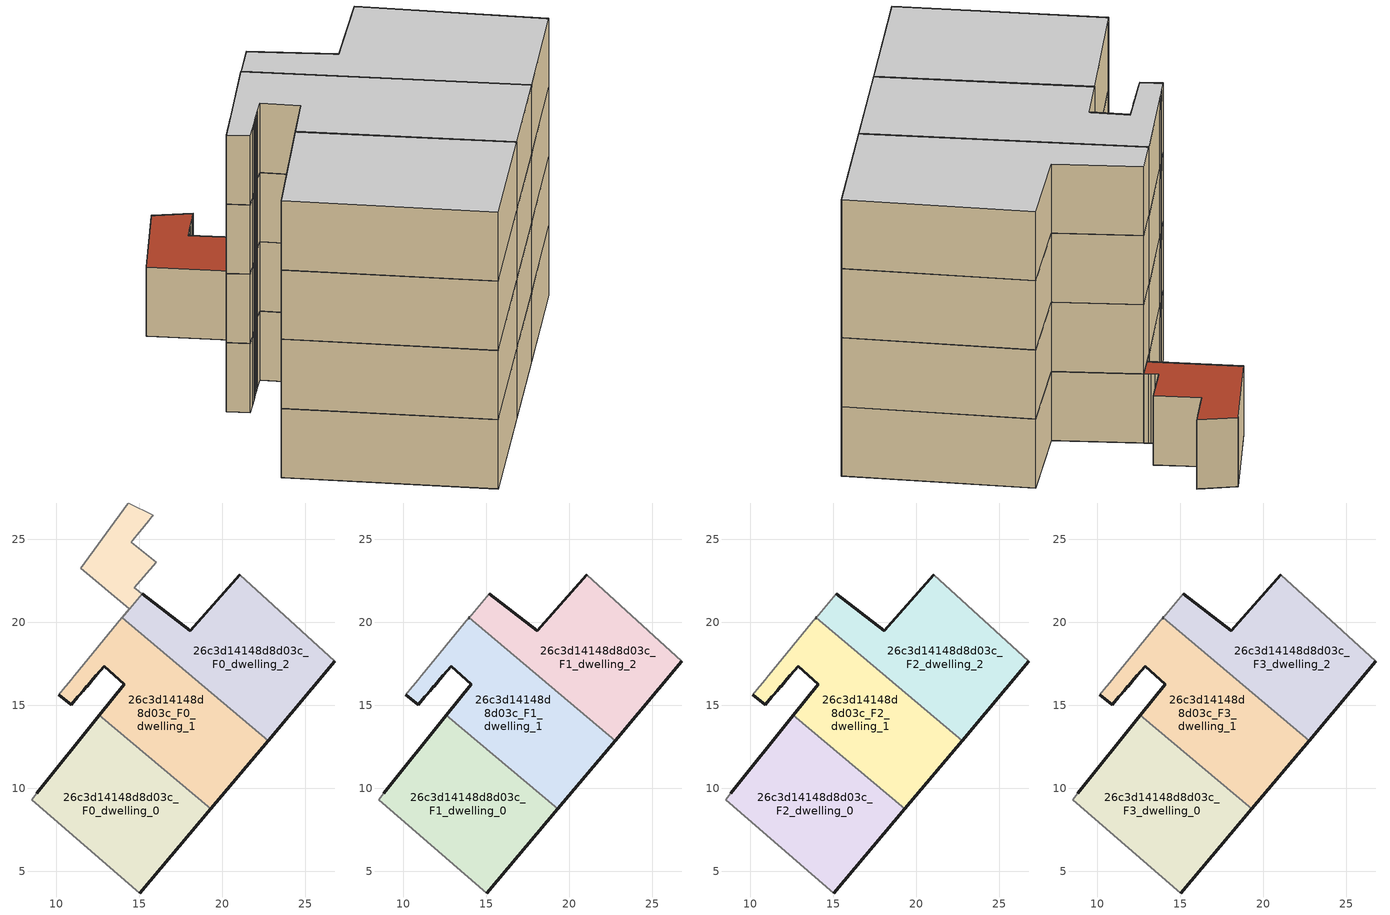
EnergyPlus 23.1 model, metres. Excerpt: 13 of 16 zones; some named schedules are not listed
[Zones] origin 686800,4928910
26c3d14148d8d03c_F0_dwelling_0
 floor ground (EU_floor_Construction): 15.03,3.68 19.29,8.75 12.59,14.39 8.82,9.7 8.51,9.32 z0
 wall outside (EU_wall_Construction): 8.82,9.7 12.59,14.39 / 19.29,8.75 15.03,3.68 z0:3
 wall adiabatic (EU_wall_Construction): 15.03,3.68 8.51,9.32 8.82,9.7 z0:3
 wall to 26c3d14148d8d03c_F0_dwelling_1 (EU_wall_Construction): 12.59,14.39 19.29,8.75 z0:3
26c3d14148d8d03c_F0_dwelling_1
 floor ground (EU_floor_Construction): 19.29,8.75 22.75,12.87 13.95,20.27 11.11,16.8 11.08,16.76 10.89,16.53 10.56,16.12 10.55,16.11 10.15,15.62 10.89,15.04 11.28,15.49 11.38,15.61 11.61,15.88 11.81,16.1 11.85,16.15 12,16.33 12.2,16.56 12.39,16.79 12.42,16.81 12.88,17.36 14.09,16.26 12.59,14.39 z0
 wall outside (EU_wall_Construction): 22.75,12.87 19.29,8.75 / 12.59,14.39 14.09,16.26 12.88,17.36 12.42,16.81 12.39,16.79 12.2,16.56 12,16.33 11.85,16.15 11.81,16.1 11.61,15.88 11.38,15.61 11.28,15.49 10.89,15.04 10.15,15.62 z0:3
 wall adiabatic (EU_wall_Construction): 10.15,15.62 10.55,16.11 10.56,16.12 10.89,16.53 11.08,16.76 11.11,16.8 13.95,20.27 z0:3
 wall to 26c3d14148d8d03c_F0_dwelling_2 (EU_wall_Construction): 13.96,20.27 22.75,12.87 z0:3
 wall to 26c3d14148d8d03c_F0_dwelling_3 (EU_wall_Construction): 13.95,20.27,3 13.96,20.27,0 13.96,20.27,3
26c3d14148d8d03c_F0_dwelling_2
 floor ground (EU_floor_Construction): 22.75,12.87 26.77,17.64 21.05,22.85 18.06,19.49 15.17,21.7 13.96,20.27 z0
 wall outside (EU_wall_Construction): 26.77,17.64 22.75,12.87 / 15.17,21.7 18.06,19.49 21.05,22.85 z0:3
 wall adiabatic (EU_wall_Construction): 21.05,22.85 26.77,17.64 z0:3
 wall to 26c3d14148d8d03c_F0_dwelling_3 (EU_wall_Construction): 13.96,20.27 15.17,21.7 z0:3
26c3d14148d8d03c_F0_dwelling_3
 floor ground (EU_floor_Construction): 15.17,21.7 15.02,21.81 14.92,21.89 14.81,21.97 14.69,22.07 16,23.62 14.51,24.83 14.61,24.94 14.98,25.41 15.03,25.46 15.55,26.11 15.74,26.34 15.82,26.43 14.34,27.18 14.31,27.12 11.47,23.26 14.38,20.8 13.95,20.27 13.96,20.27 z0
 wall adiabatic (EU_wall_Construction): 13.95,20.27 14.38,20.8 11.47,23.26 14.31,27.12 14.34,27.18 15.82,26.43 15.74,26.34 15.55,26.11 15.03,25.46 14.98,25.41 14.61,24.94 14.51,24.83 16,23.62 14.69,22.07 14.81,21.97 14.92,21.89 15.02,21.81 15.17,21.7 z0:3; 13.95,20.27,3 13.96,20.27,0 13.95,20.27,0
 roof outside (EU_roof_Construction): 15.82,26.43 15.74,26.34 15.55,26.11 15.03,25.46 14.98,25.41 14.61,24.94 14.51,24.83 16,23.62 14.69,22.07 14.81,21.97 14.92,21.89 15.02,21.81 15.17,21.7 13.96,20.27 13.95,20.27 14.38,20.8 11.47,23.26 14.31,27.12 14.34,27.18 z3
26c3d14148d8d03c_F1_dwelling_0
 floor to 26c3d14148d8d03c_F0_dwelling_0 (EU_floor_Construction): 15.02,3.68 19.29,8.75 12.59,14.39 8.82,9.7 8.51,9.32 z3
 wall outside (EU_wall_Construction): 8.82,9.7 12.59,14.39 / 19.29,8.75 15.03,3.68 z3:6
 wall adiabatic (EU_wall_Construction): 15.03,3.68 8.51,9.32 8.82,9.7 z3:6
 wall to 26c3d14148d8d03c_F1_dwelling_1 (EU_wall_Construction): 12.59,14.39 19.29,8.75 z3:6
26c3d14148d8d03c_F1_dwelling_1
 floor to 26c3d14148d8d03c_F0_dwelling_1 (EU_floor_Construction): 19.29,8.75 22.75,12.87 13.95,20.27 11.11,16.8 11.08,16.76 10.89,16.53 10.56,16.12 10.55,16.11 10.15,15.62 10.89,15.04 11.28,15.49 11.38,15.61 11.61,15.88 11.81,16.1 11.85,16.15 12,16.33 12.2,16.56 12.39,16.79 12.42,16.81 12.88,17.36 14.09,16.26 12.59,14.39 z3
 wall outside (EU_wall_Construction): 22.75,12.87 19.29,8.75 / 12.59,14.39 14.09,16.26 12.88,17.36 12.42,16.81 12.39,16.79 12.2,16.56 12,16.33 11.85,16.15 11.81,16.1 11.61,15.88 11.38,15.61 11.28,15.49 10.89,15.04 10.15,15.62 z3:6; 13.95,20.27,6 13.96,20.27,3 13.96,20.27,6
 wall adiabatic (EU_wall_Construction): 10.15,15.62 10.55,16.11 10.56,16.12 10.89,16.53 11.08,16.76 11.11,16.8 13.95,20.27 z3:6
 wall to 26c3d14148d8d03c_F1_dwelling_2 (EU_wall_Construction): 13.96,20.27 22.75,12.87 z3:6
26c3d14148d8d03c_F1_dwelling_2
 floor to 26c3d14148d8d03c_F0_dwelling_2 (EU_floor_Construction): 22.75,12.87 26.77,17.64 21.05,22.85 18.06,19.49 15.17,21.7 13.96,20.27 z3
 wall outside (EU_wall_Construction): 26.77,17.64 22.75,12.87 / 15.17,21.7 18.06,19.49 21.05,22.85 z3:6
 wall adiabatic (EU_wall_Construction): 21.05,22.85 26.77,17.64 / 13.96,20.27 15.17,21.7 z3:6
26c3d14148d8d03c_F2_dwelling_0
 floor to 26c3d14148d8d03c_F1_dwelling_0 (EU_floor_Construction): 15.02,3.68 19.29,8.75 12.59,14.39 8.82,9.7 8.51,9.32 z6
 wall outside (EU_wall_Construction): 8.82,9.7 12.59,14.39 / 19.29,8.75 15.03,3.68 z6:9
 wall adiabatic (EU_wall_Construction): 15.03,3.68 8.51,9.32 8.82,9.7 z6:9
 wall to 26c3d14148d8d03c_F2_dwelling_1 (EU_wall_Construction): 12.59,14.39 19.29,8.75 z6:9
26c3d14148d8d03c_F2_dwelling_1
 floor to 26c3d14148d8d03c_F1_dwelling_1 (EU_floor_Construction): 19.29,8.75 22.75,12.87 13.95,20.27 11.11,16.8 11.08,16.76 10.89,16.53 10.56,16.12 10.55,16.11 10.15,15.62 10.89,15.04 11.28,15.49 11.38,15.61 11.61,15.88 11.81,16.1 11.85,16.15 12,16.33 12.2,16.56 12.39,16.79 12.42,16.81 12.88,17.36 14.09,16.26 12.59,14.39 z6
 wall outside (EU_wall_Construction): 22.75,12.87 19.29,8.75 / 12.59,14.39 14.09,16.26 12.88,17.36 12.42,16.81 12.39,16.79 12.2,16.56 12,16.33 11.85,16.15 11.81,16.1 11.61,15.88 11.38,15.61 11.28,15.49 10.89,15.04 10.15,15.62 z6:9; 13.95,20.27,9 13.96,20.27,6 13.96,20.27,9
 wall adiabatic (EU_wall_Construction): 10.15,15.62 10.55,16.11 10.56,16.12 10.89,16.53 11.08,16.76 11.11,16.8 13.95,20.27 z6:9
 wall to 26c3d14148d8d03c_F2_dwelling_2 (EU_wall_Construction): 13.96,20.27 22.75,12.87 z6:9
26c3d14148d8d03c_F2_dwelling_2
 floor to 26c3d14148d8d03c_F1_dwelling_2 (EU_floor_Construction): 22.75,12.87 26.77,17.64 21.05,22.85 18.06,19.49 15.17,21.7 13.96,20.27 z6
 wall outside (EU_wall_Construction): 26.77,17.64 22.75,12.87 / 15.17,21.7 18.06,19.49 21.05,22.85 z6:9
 wall adiabatic (EU_wall_Construction): 21.05,22.85 26.77,17.64 / 13.96,20.27 15.17,21.7 z6:9
26c3d14148d8d03c_F3_dwelling_0
 floor to 26c3d14148d8d03c_F2_dwelling_0 (EU_floor_Construction): 15.02,3.68 19.29,8.75 12.59,14.39 8.82,9.7 8.51,9.32 z9
 wall outside (EU_wall_Construction): 8.82,9.7 12.59,14.39 / 19.29,8.75 15.03,3.68 z9:12
 wall adiabatic (EU_wall_Construction): 15.03,3.68 8.51,9.32 8.82,9.7 z9:12
 wall to 26c3d14148d8d03c_F3_dwelling_1 (EU_wall_Construction): 12.59,14.39 19.29,8.75 z9:12
 ceiling to 26c3d14148d8d03c_F4_dwelling_0 (EU_floor_Construction): 19.29,8.75 15.02,3.68 8.51,9.32 8.82,9.7 12.59,14.39 z12
26c3d14148d8d03c_F3_dwelling_1
 floor to 26c3d14148d8d03c_F2_dwelling_1 (EU_floor_Construction): 19.29,8.75 22.75,12.87 13.95,20.27 11.11,16.8 11.08,16.76 10.89,16.53 10.56,16.12 10.55,16.11 10.15,15.62 10.89,15.04 11.28,15.49 11.38,15.61 11.61,15.88 11.81,16.1 11.85,16.15 12,16.33 12.2,16.56 12.39,16.79 12.42,16.81 12.88,17.36 14.09,16.26 12.59,14.39 z9
 wall outside (EU_wall_Construction): 22.75,12.87 19.29,8.75 / 12.59,14.39 14.09,16.26 12.88,17.36 12.42,16.81 12.39,16.79 12.2,16.56 12,16.33 11.85,16.15 11.81,16.1 11.61,15.88 11.38,15.61 11.28,15.49 10.89,15.04 10.15,15.62 z9:12; 13.95,20.27,12 13.96,20.27,9 13.96,20.27,12
 wall adiabatic (EU_wall_Construction): 10.15,15.62 10.55,16.11 10.56,16.12 10.89,16.53 11.08,16.76 11.11,16.8 13.95,20.27 z9:12
 wall to 26c3d14148d8d03c_F3_dwelling_2 (EU_wall_Construction): 13.96,20.27 22.75,12.87 z9:12
 ceiling to 26c3d14148d8d03c_F4_dwelling_1 (EU_floor_Construction): 22.75,12.87 19.29,8.75 12.59,14.39 14.09,16.26 12.88,17.36 12.42,16.81 12.39,16.79 12.2,16.56 12,16.33 11.85,16.15 11.81,16.1 11.61,15.88 11.38,15.61 11.28,15.49 10.89,15.04 10.15,15.62 10.55,16.11 10.56,16.12 10.89,16.53 11.08,16.76 11.11,16.8 13.95,20.27 z12
26c3d14148d8d03c_F3_dwelling_2
 floor to 26c3d14148d8d03c_F2_dwelling_2 (EU_floor_Construction): 22.75,12.87 26.77,17.64 21.05,22.85 18.06,19.49 15.17,21.7 13.96,20.27 z9
 wall outside (EU_wall_Construction): 26.77,17.64 22.75,12.87 / 15.17,21.7 18.06,19.49 21.05,22.85 z9:12
 wall adiabatic (EU_wall_Construction): 21.05,22.85 26.77,17.64 / 13.96,20.27 15.17,21.7 z9:12
 ceiling to 26c3d14148d8d03c_F4_dwelling_2 (EU_floor_Construction): 26.77,17.64 22.75,12.87 13.96,20.27 15.17,21.7 18.06,19.49 21.05,22.85 z12
[Building]
EU S2 Campaign: North Axis=0; Terrain=City; Solar Distribution=FullExterior
[Site:Location]
Bologna: Latitude=44.5; Longitude=11.25; Time Zone=1; Elevation=37
[SizingPeriod:WeatherFileDays]
AnnualSizingPeriod: Begin Month=1; Begin Day of Month=1; End Month=12; End Day of Month=31; Day of Week for Start Day=Monday; Use Weather File Daylight Saving Period=No; Use Weather File Rain and Snow Indicators=No
[MATERIAL]
EU_InternalMass_Material: Roughness=MediumRough; Thickness=0.1; Conductivity=1; Density=1800; Specific Heat=900; Thermal Absorptance=0.9; Solar Absorptance=0.7; Visible Absorptance=0.7
[MATERIAL:NOMASS] Roughness=MediumRough; Thermal Absorptance=0.9; Solar Absorptance=0.7; Visible Absorptance=0.7
Name | Thermal Resistance
EU_wall_NoMass | 0.905828
EU_roof_NoMass | 0.37593
EU_floor_NoMass | 0.67114
[CONSTRUCTION]
EU_wall_Construction: EU_wall_NoMass
EU_roof_Construction: EU_roof_NoMass
EU_floor_Construction: EU_floor_NoMass
EU_InternalMass_Construction: EU_InternalMass_Material
[ZONE] Type=1; Multiplier=1; Ceiling Height=autocalculate; Floor Area=autocalculate; Part of Total Floor Area=Yes
Name | Volume
26c3d14148d8d03c_F0_dwelling_0; 26c3d14148d8d03c_F1_dwelling_0; 26c3d14148d8d03c_F2_dwelling_0; 26c3d14148d8d03c_F3_dwelling_0 | 171.047
26c3d14148d8d03c_F0_dwelling_1 | 174.571
26c3d14148d8d03c_F1_dwelling_1; 26c3d14148d8d03c_F2_dwelling_1; 26c3d14148d8d03c_F3_dwelling_1 | 174.57
26c3d14148d8d03c_F0_dwelling_2 | 171.167
26c3d14148d8d03c_F1_dwelling_2; 26c3d14148d8d03c_F2_dwelling_2; 26c3d14148d8d03c_F3_dwelling_2 | 171.168
26c3d14148d8d03c_F0_dwelling_3 | 42.8159
[INTERNALMASS] Construction=EU_InternalMass_Construction
Name | Zone or ZoneList | Surface Area
26c3d14148d8d03c_F0_dwelling_0_EU_InternalMass | 26c3d14148d8d03c_F0_dwelling_0 | 57.0154
26c3d14148d8d03c_F0_dwelling_1_EU_InternalMass | 26c3d14148d8d03c_F0_dwelling_1 | 58.191
26c3d14148d8d03c_F0_dwelling_2_EU_InternalMass | 26c3d14148d8d03c_F0_dwelling_2 | 57.0576
26c3d14148d8d03c_F0_dwelling_3_EU_InternalMass | 26c3d14148d8d03c_F0_dwelling_3 | 14.2734
26c3d14148d8d03c_F1_dwelling_0_EU_InternalMass | 26c3d14148d8d03c_F1_dwelling_0 | 86.4028
26c3d14148d8d03c_F1_dwelling_1_EU_InternalMass | 26c3d14148d8d03c_F1_dwelling_1 | 79.2618
26c3d14148d8d03c_F1_dwelling_2_EU_InternalMass | 26c3d14148d8d03c_F1_dwelling_2 | 20.8739
26c3d14148d8d03c_F2_dwelling_0_EU_InternalMass | 26c3d14148d8d03c_F2_dwelling_0 | 86.4028
26c3d14148d8d03c_F2_dwelling_1_EU_InternalMass | 26c3d14148d8d03c_F2_dwelling_1 | 79.2618
26c3d14148d8d03c_F2_dwelling_2_EU_InternalMass | 26c3d14148d8d03c_F2_dwelling_2 | 20.8739
26c3d14148d8d03c_F3_dwelling_0_EU_InternalMass | 26c3d14148d8d03c_F3_dwelling_0 | 86.4028
26c3d14148d8d03c_F3_dwelling_1_EU_InternalMass | 26c3d14148d8d03c_F3_dwelling_1 | 79.2618
26c3d14148d8d03c_F3_dwelling_2_EU_InternalMass | 26c3d14148d8d03c_F3_dwelling_2 | 20.8739
[OTHEREQUIPMENT] Fuel Type=Electricity; Design Level Calculation Method=Watts/Area; Power per Zone Floor Area=1; Fraction Latent=0; Fraction Radiant=0; Fraction Lost=0; Carbon Dioxide Generation Rate=0; EndUse Subcategory=EU_Step8_InternalGains
Name | Zone or ZoneList or Space or SpaceList | Schedule
EU_Step8_InternalGain_26c3d14148d8d03c_F0_dwelling_0_f000 | 26c3d14148d8d03c_F0_dwelling_0 | EU_Step8_GainSchedule_26c3d14148d8d03c_F0_dwelling_0_f000
EU_Step8_InternalGain_26c3d14148d8d03c_F0_dwelling_1_f000 | 26c3d14148d8d03c_F0_dwelling_1 | EU_Step8_GainSchedule_26c3d14148d8d03c_F0_dwelling_1_f000
EU_Step8_InternalGain_26c3d14148d8d03c_F0_dwelling_2_f000 | 26c3d14148d8d03c_F0_dwelling_2 | EU_Step8_GainSchedule_26c3d14148d8d03c_F0_dwelling_2_f000
EU_Step8_InternalGain_26c3d14148d8d03c_F0_dwelling_3_f000 | 26c3d14148d8d03c_F0_dwelling_3 | EU_Step8_GainSchedule_26c3d14148d8d03c_F0_dwelling_3_f000
EU_Step8_InternalGain_26c3d14148d8d03c_F1_dwelling_0_f000 | 26c3d14148d8d03c_F1_dwelling_0 | EU_Step8_GainSchedule_26c3d14148d8d03c_F1_dwelling_0_f000
EU_Step8_InternalGain_26c3d14148d8d03c_F1_dwelling_1_f000 | 26c3d14148d8d03c_F1_dwelling_1 | EU_Step8_GainSchedule_26c3d14148d8d03c_F1_dwelling_1_f000
EU_Step8_InternalGain_26c3d14148d8d03c_F1_dwelling_2_f000 | 26c3d14148d8d03c_F1_dwelling_2 | EU_Step8_GainSchedule_26c3d14148d8d03c_F1_dwelling_2_f000
EU_Step8_InternalGain_26c3d14148d8d03c_F2_dwelling_0_f000 | 26c3d14148d8d03c_F2_dwelling_0 | EU_Step8_GainSchedule_26c3d14148d8d03c_F2_dwelling_0_f000
EU_Step8_InternalGain_26c3d14148d8d03c_F2_dwelling_1_f000 | 26c3d14148d8d03c_F2_dwelling_1 | EU_Step8_GainSchedule_26c3d14148d8d03c_F2_dwelling_1_f000
EU_Step8_InternalGain_26c3d14148d8d03c_F2_dwelling_2_f000 | 26c3d14148d8d03c_F2_dwelling_2 | EU_Step8_GainSchedule_26c3d14148d8d03c_F2_dwelling_2_f000
EU_Step8_InternalGain_26c3d14148d8d03c_F3_dwelling_0_f000 | 26c3d14148d8d03c_F3_dwelling_0 | EU_Step8_GainSchedule_26c3d14148d8d03c_F3_dwelling_0_f000
EU_Step8_InternalGain_26c3d14148d8d03c_F3_dwelling_1_f000 | 26c3d14148d8d03c_F3_dwelling_1 | EU_Step8_GainSchedule_26c3d14148d8d03c_F3_dwelling_1_f000
EU_Step8_InternalGain_26c3d14148d8d03c_F3_dwelling_2_f000 | 26c3d14148d8d03c_F3_dwelling_2 | EU_Step8_GainSchedule_26c3d14148d8d03c_F3_dwelling_2_f000
[ZONEVENTILATION:DESIGNFLOWRATE] Schedule=EU_AlwaysOn; Design Flow Rate Calculation Method=AirChanges/Hour; Air Changes per Hour=0.73129; Ventilation Type=Natural; Fan Pressure Rise=0; Fan Total Efficiency=1; Constant Term Coefficient=1; Temperature Term Coefficient=0; Velocity Term Coefficient=0; Velocity Squared Term Coefficient=0; Minimum Indoor Temperature=-100; Maximum Indoor Temperature=100; Delta Temperature=-100; Minimum Outdoor Temperature=-100; Maximum Outdoor Temperature=100; Maximum Wind Speed=40
Name | Zone or ZoneList or Space or SpaceList
EU_ConstantAir_26c3d14148d8d03c_F0_dwelling_0 | 26c3d14148d8d03c_F0_dwelling_0
EU_ConstantAir_26c3d14148d8d03c_F0_dwelling_1 | 26c3d14148d8d03c_F0_dwelling_1
EU_ConstantAir_26c3d14148d8d03c_F0_dwelling_2 | 26c3d14148d8d03c_F0_dwelling_2
EU_ConstantAir_26c3d14148d8d03c_F0_dwelling_3 | 26c3d14148d8d03c_F0_dwelling_3
EU_ConstantAir_26c3d14148d8d03c_F1_dwelling_0 | 26c3d14148d8d03c_F1_dwelling_0
EU_ConstantAir_26c3d14148d8d03c_F1_dwelling_1 | 26c3d14148d8d03c_F1_dwelling_1
EU_ConstantAir_26c3d14148d8d03c_F1_dwelling_2 | 26c3d14148d8d03c_F1_dwelling_2
EU_ConstantAir_26c3d14148d8d03c_F2_dwelling_0 | 26c3d14148d8d03c_F2_dwelling_0
EU_ConstantAir_26c3d14148d8d03c_F2_dwelling_1 | 26c3d14148d8d03c_F2_dwelling_1
EU_ConstantAir_26c3d14148d8d03c_F2_dwelling_2 | 26c3d14148d8d03c_F2_dwelling_2
EU_ConstantAir_26c3d14148d8d03c_F3_dwelling_0 | 26c3d14148d8d03c_F3_dwelling_0
EU_ConstantAir_26c3d14148d8d03c_F3_dwelling_1 | 26c3d14148d8d03c_F3_dwelling_1
EU_ConstantAir_26c3d14148d8d03c_F3_dwelling_2 | 26c3d14148d8d03c_F3_dwelling_2
[HVACTEMPLATE:THERMOSTAT] Constant Heating Setpoint=20; Constant Cooling Setpoint=50
EU_HeatOnly_26c3d14148d8d03c_F0_dwelling_0; EU_HeatOnly_26c3d14148d8d03c_F0_dwelling_1; EU_HeatOnly_26c3d14148d8d03c_F0_dwelling_2; EU_HeatOnly_26c3d14148d8d03c_F0_dwelling_3; EU_HeatOnly_26c3d14148d8d03c_F1_dwelling_0; EU_HeatOnly_26c3d14148d8d03c_F1_dwelling_1; EU_HeatOnly_26c3d14148d8d03c_F1_dwelling_2; EU_HeatOnly_26c3d14148d8d03c_F2_dwelling_0; EU_HeatOnly_26c3d14148d8d03c_F2_dwelling_1; EU_HeatOnly_26c3d14148d8d03c_F2_dwelling_2; EU_HeatOnly_26c3d14148d8d03c_F3_dwelling_0; EU_HeatOnly_26c3d14148d8d03c_F3_dwelling_1; EU_HeatOnly_26c3d14148d8d03c_F3_dwelling_2; EU_HeatOnly_26c3d14148d8d03c_F4_dwelling_0; EU_HeatOnly_26c3d14148d8d03c_F4_dwelling_1; EU_HeatOnly_26c3d14148d8d03c_F4_dwelling_2
[HVACTEMPLATE:ZONE:IDEALLOADSAIRSYSTEM] System Availability Schedule=EU_AlwaysOn; Maximum Heating Supply Air Temperature=50; Minimum Cooling Supply Air Temperature=13; Maximum Heating Supply Air Humidity Ratio=0.0156; Minimum Cooling Supply Air Humidity Ratio=0.0077; Heating Limit=NoLimit; Cooling Limit=NoLimit; Heating Availability Schedule=EU_AlwaysOn; Cooling Availability Schedule=EU_CoolingOff; Dehumidification Control Type=ConstantSensibleHeatRatio; Cooling Sensible Heat Ratio=0.7; Dehumidification Setpoint=60; Humidification Control Type=None; Humidification Setpoint=30; Outdoor Air Method=None; Outdoor Air Flow Rate per Person=0.00944; Outdoor Air Flow Rate per Zone Floor Area=0; Outdoor Air Flow Rate per Zone=0; Demand Controlled Ventilation Type=None; Outdoor Air Economizer Type=NoEconomizer; Heat Recovery Type=None; Sensible Heat Recovery Effectiveness=0.7; Latent Heat Recovery Effectiveness=0.65
Name | Template Thermostat
26c3d14148d8d03c_F0_dwelling_0 | EU_HeatOnly_26c3d14148d8d03c_F0_dwelling_0
26c3d14148d8d03c_F0_dwelling_1 | EU_HeatOnly_26c3d14148d8d03c_F0_dwelling_1
26c3d14148d8d03c_F0_dwelling_2 | EU_HeatOnly_26c3d14148d8d03c_F0_dwelling_2
26c3d14148d8d03c_F0_dwelling_3 | EU_HeatOnly_26c3d14148d8d03c_F0_dwelling_3
26c3d14148d8d03c_F1_dwelling_0 | EU_HeatOnly_26c3d14148d8d03c_F1_dwelling_0
26c3d14148d8d03c_F1_dwelling_1 | EU_HeatOnly_26c3d14148d8d03c_F1_dwelling_1
26c3d14148d8d03c_F1_dwelling_2 | EU_HeatOnly_26c3d14148d8d03c_F1_dwelling_2
26c3d14148d8d03c_F2_dwelling_0 | EU_HeatOnly_26c3d14148d8d03c_F2_dwelling_0
26c3d14148d8d03c_F2_dwelling_1 | EU_HeatOnly_26c3d14148d8d03c_F2_dwelling_1
26c3d14148d8d03c_F2_dwelling_2 | EU_HeatOnly_26c3d14148d8d03c_F2_dwelling_2
26c3d14148d8d03c_F3_dwelling_0 | EU_HeatOnly_26c3d14148d8d03c_F3_dwelling_0
26c3d14148d8d03c_F3_dwelling_1 | EU_HeatOnly_26c3d14148d8d03c_F3_dwelling_1
